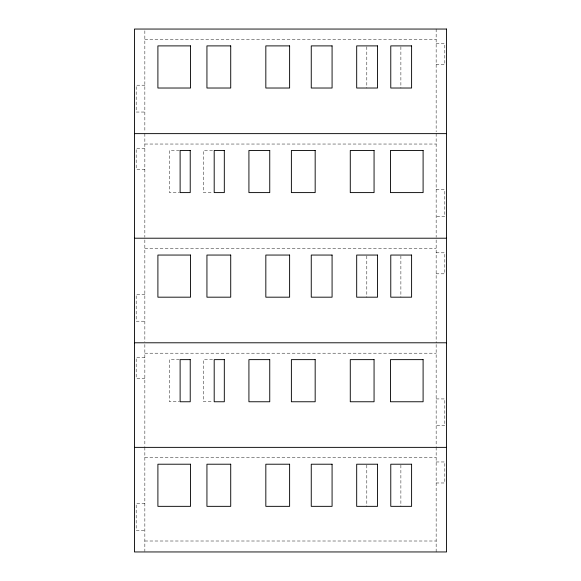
<?xml version="1.0" encoding="UTF-8"?>
<svg xmlns="http://www.w3.org/2000/svg" width="581" height="581" viewBox="0 0 581 581"><rect width="100%" height="100%" fill="white"/><g stroke="black" fill="none" stroke-linecap="round" stroke-linejoin="round"><path stroke-width="0.44" stroke-dasharray="2.9 2.18" d="M144.851 39.457L436.149 39.457M436.149 43.648L444.821 43.648L444.821 64.658L436.149 64.658M144.851 85.196L136.179 85.196L136.179 112.039L144.851 112.039M144.851 144.037L436.149 144.037M144.851 148.228L136.179 148.228L136.179 169.238L144.851 169.238M179.362 150.472L169.398 150.472L169.398 192.601L179.362 192.601M212.537 150.472L203.481 150.472L203.481 192.601L212.537 192.601M436.149 189.776L444.821 189.776L444.821 216.619L436.149 216.619M144.851 248.617L436.149 248.617M436.149 252.808L444.821 252.808L444.821 273.818L436.149 273.818M144.851 294.356L136.179 294.356L136.179 321.199L144.851 321.199M144.851 353.197L436.149 353.197M144.851 357.388L136.179 357.388L136.179 378.398L144.851 378.398M179.362 359.632L169.398 359.632L169.398 401.762L179.362 401.762M212.537 359.632L203.481 359.632L203.481 401.762L212.537 401.762M436.149 398.936L444.821 398.936L444.821 425.779L436.149 425.779M144.851 457.777L436.149 457.777M436.149 461.968L444.821 461.968L444.821 482.978L436.149 482.978M144.851 503.516L136.179 503.516L136.179 530.359L144.851 530.359M144.851 541.005L436.149 541.005M436.149 29.05L436.149 131.829M436.149 133.63L436.149 237.309M436.149 239.946L436.149 342.79M436.149 344.526L436.149 446.469M436.149 447.37L436.149 551.95M400.883 46.792L400.883 88.022M400.883 255.952L400.883 297.181M400.883 465.112L400.883 506.341M366.807 46.792L366.807 88.022M366.807 255.952L366.807 297.181M366.807 465.112L366.807 506.341M144.851 30.786L144.851 131.829M144.851 133.63L144.851 237.309M144.851 239.946L144.851 341.889M144.851 344.526L144.851 446.469M144.851 447.37L144.851 551.405"/><path stroke-width="0.87" d="M134.443 133.63L446.557 133.63M134.443 238.21L446.557 238.21M134.443 342.79L446.557 342.79M134.443 447.37L446.557 447.37M446.557 29.05L134.443 29.05L134.443 551.95L446.557 551.95L446.557 29.05M190.561 45.892L157.901 45.892L157.901 88.022L190.561 88.022L190.561 45.892M230.722 45.892L206.938 45.892L206.938 88.022L230.722 88.022L230.722 45.892M289.614 45.892L265.829 45.892L265.829 88.022L289.614 88.022L289.614 45.892M332.078 45.892L311.256 45.892L311.256 88.022L332.078 88.022L332.078 45.892M377.519 45.892L356.69 45.892L356.69 88.022L377.519 88.022L377.519 45.892M411.602 45.892L390.773 45.892L390.773 88.022L411.602 88.022L411.602 45.892M190.227 150.472L180.117 150.472L180.117 192.601L190.227 192.601L190.227 150.472M224.31 150.472L214.193 150.472L214.193 192.601L224.31 192.601L224.31 150.472M269.744 150.472L248.922 150.472L248.922 192.601L269.744 192.601L269.744 150.472M315.171 150.472L291.386 150.472L291.386 192.601L315.171 192.601L315.171 150.472M374.062 150.472L350.278 150.472L350.278 192.601L374.062 192.601L374.062 150.472M423.099 150.472L390.439 150.472L390.439 192.601L423.099 192.601L423.099 150.472M190.561 255.052L157.901 255.052L157.901 297.181L190.561 297.181L190.561 255.052M230.722 255.052L206.938 255.052L206.938 297.181L230.722 297.181L230.722 255.052M289.614 255.052L265.829 255.052L265.829 297.181L289.614 297.181L289.614 255.052M332.078 255.052L311.256 255.052L311.256 297.181L332.078 297.181L332.078 255.052M377.519 255.052L356.69 255.052L356.69 297.181L377.519 297.181L377.519 255.052M411.602 255.052L390.773 255.052L390.773 297.181L411.602 297.181L411.602 255.052M190.227 359.632L180.117 359.632L180.117 401.762L190.227 401.762L190.227 359.632M224.31 359.632L214.193 359.632L214.193 401.762L224.31 401.762L224.31 359.632M269.744 359.632L248.922 359.632L248.922 401.762L269.744 401.762L269.744 359.632M315.171 359.632L291.386 359.632L291.386 401.762L315.171 401.762L315.171 359.632M374.062 359.632L350.278 359.632L350.278 401.762L374.062 401.762L374.062 359.632M423.099 359.632L390.439 359.632L390.439 401.762L423.099 401.762L423.099 359.632M190.561 464.212L157.901 464.212L157.901 506.341L190.561 506.341L190.561 464.212M230.722 464.212L206.938 464.212L206.938 506.341L230.722 506.341L230.722 464.212M289.614 464.212L265.829 464.212L265.829 506.341L289.614 506.341L289.614 464.212M332.078 464.212L311.256 464.212L311.256 506.341L332.078 506.341L332.078 464.212M377.519 464.212L356.69 464.212L356.69 506.341L377.519 506.341L377.519 464.212M411.602 464.212L390.773 464.212L390.773 506.341L411.602 506.341L411.602 464.212"/></g></svg>
